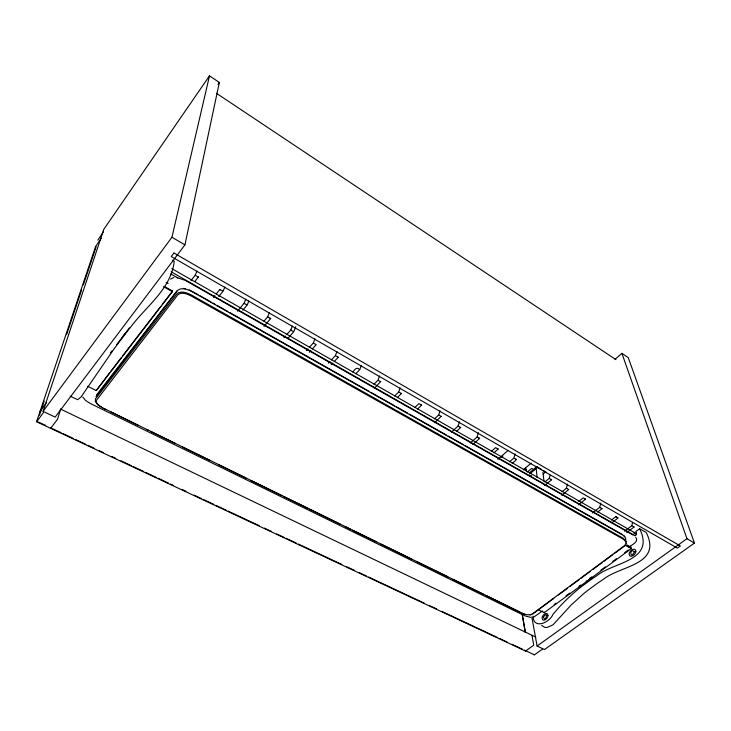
<?xml version="1.0" encoding="UTF-8"?>
<svg xmlns="http://www.w3.org/2000/svg" width="731" height="731" viewBox="0 0 731 731"><rect width="100%" height="100%" fill="white"/><g stroke="black" fill="none" stroke-linecap="round" stroke-linejoin="round"><path stroke-width="1.1" d="M529.427 475.954L529.582 475.04L529.856 476.448L531.172 475.397L530.569 476.21M184.943 244.848L219.337 82.466L209.495 75.841L103.775 229.37L43.056 411.37L55.163 417.118L184.943 244.848L171.949 237.246L209.495 75.841M87.683 386.297L96.264 390.555L172.397 291.678L172.534 291.029L164.603 286.589M632.58 522.528L631.758 525.753L624.502 531.199M50.649 428.339L50.786 427.882L61.112 432.725M122.159 337.384L125.074 333.537M600.855 503.001L599.685 507.351L592.521 512.934M96.264 390.555L109.595 372.81M60.572 409.086L531.958 635.257L533.721 645.208L525.543 651.074L36.568 421.732L95.624 246.448L101.353 238.16M567.521 484.123L566.351 488.235L561.938 491.817M550.105 475.287L549.2 478.385L544.823 482.003M625.508 540.702C626.677 538.153 624.146 535.869 622.136 534.717L191.979 291.614C187.748 289.522 181.708 286.954 177.551 290.417L96.044 396.494M515.136 453.914L513.847 458.109L509.544 461.818M478.421 432.697L477.041 436.992L470.307 443.041M459.488 421.787L458.063 426.082L451.356 432.268M39.529 415.181L44.253 401.127M66.704 334.35L81.607 290.015M83.361 284.798L96.126 246.84L95.615 246.53M440.062 410.913L438.682 414.961L434.543 418.872M400.149 387.905L398.678 392.008L394.649 396.001M379.544 376.026L378.028 380.157L374.025 384.232M361.352 365.427L359.762 369.639L355.823 373.733M336.973 351.492L335.346 355.668L331.463 359.835M314.97 338.809L313.288 343.013L309.46 347.234M295.799 326.702L293.725 331.755L287.676 338.59M292.373 326.09L290.728 330.074L286.972 334.341M269.346 312.831L267.656 316.834L263.964 321.165M245.799 299.262L244.053 303.292L237.511 311.178M248.924 300.934L247.16 305.028L242.774 310.291M224.883 287.082L223.056 291.203L218.779 296.494M197.023 271.155L195.15 275.24L190.955 280.64M103.51 231.681L97.853 240.133M218.039 84.33L219.337 82.466M46.638 402.525L39.967 411.562L40.607 411.982M43.056 411.37L171.949 237.246M50.695 428.302L57.53 419.247L60.655 409.159M110.491 352.771L111.861 350.962M116.668 344.621L129.378 327.89M110.984 371.01L121.355 357.532M122.735 355.732L160.783 306.307M162.163 304.507L172.534 291.029M96.629 394.859L176.929 290.956M194.885 281.517L198.375 277.04L195.442 275.441M213.47 297.416L214.896 295.644M216.321 293.871L219.885 289.43L222.672 291.048M264.019 326.337L270.708 318.542L267.893 317.007M283.957 337.759L285.465 336.05M306.408 350.606L307.934 348.925M309.314 352.269L310.849 350.578M312.384 348.888L316.231 344.666L313.489 343.168M328.356 363.17L329.909 361.507M331.262 364.742L332.815 363.088M334.359 361.434L338.234 357.285L337.795 357.103M352.972 372.17C355.714 367.373 357.751 367.711 359.314 369.447M374.436 388.188L380.595 381.637M397.372 397.545L401.42 393.543L398.815 392.127M414.806 407.56L418.89 403.603L421.577 405.093L417.492 409.077M434.689 422.71L441.095 416.35M456.5 431.381L460.676 427.544L460.183 427.315M472.847 444.494L479.618 438.408L477.133 437.001L477.836 437.485M491.369 451.402L495.636 447.637L498.177 449.044M493.882 452.818L498.167 449.053L497.372 448.67M497.838 459.36L508.109 450.406M501.228 457.56L502.946 456.071M615.045 359.314L621.907 353.338L628.258 357.614L694.45 543.078L544.494 649.539L537.093 646.021L531.803 616.955M198.357 277.058L197.699 276.738M512.047 463.18C518.188 459.351 516.077 459.105 514.304 458.401M523.378 469.759L531.154 463.162M523.825 469.677L525.543 468.215L526.457 470.828M527.343 472.025L531.702 468.352L534.069 469.677M529.92 472.381L532.533 470.179M534.27 468.717L536.883 466.515M530.158 473.131L537.093 467.301M529.948 473.661L537.778 467.072M543.151 473.971L545.765 471.787M544.604 485.539L551.649 479.728L549.401 478.531M561.71 495.271L568.782 489.551L566.379 488.226L567.018 488.646M578.714 501.439L583.183 497.884L585.577 499.191L578.431 504.856M170.579 279.105L173.905 277.469M597.583 512.129L602.061 508.648L601.485 508.392M611.344 520.106L615.867 516.643L618.216 517.923L611.893 522.747M626.769 532.497L634.079 527.024L633.494 526.749M541.58 625.37L544.732 627.39L547.291 627.408L553.011 624.859L571.021 605.149L583.475 593.828A178.2 129.003 -74.7 0 1 593.344 586.317A178.629 130.191 -74.5 0 1 603.486 579.235C620.217 565.639 662.368 564.752 646.231 532.515L639.616 528.723L635.742 531.611C637.268 532.479 636.354 536.618 634.563 535.302M532.872 613.93L553.796 598.424M558.347 595.052L567.439 588.309M570.171 586.289L579.272 579.546M581.09 578.203L590.191 571.459M592.914 569.44L602.015 562.696M603.833 561.344L612.934 554.61M614.753 553.257L624.758 545.847M542.429 610.97L533.95 616.955M629.126 546.989C631.849 544.723 639.26 541.881 635.732 537.294M554.162 604.564L555.999 603.212M566.077 595.783L569.751 593.088M578.915 586.335L580.743 584.983M589.899 578.239L591.735 576.896M600.882 570.162L605.451 566.79M612.77 561.399L616.434 558.703M624.667 552.645L628.322 549.95M538.5 609.837L544.211 612.669L631.273 548.634L631.008 547.738M537.093 646.021L686.966 538.701L694.45 543.078M590.794 578.422L586.417 581.638L586.244 580.935M531.967 635.276L535.805 637.048M43.522 412.485L36.669 421.732M530.13 614.862L531.684 614.524M270.671 318.542L269.995 318.213M530.605 617.339L524.867 615.849L90.187 403.439L85.472 400.387L82.85 397.034M183.408 288.398L185.281 288.718M176.409 277.424L185.144 280.32L632.964 534.973M401.42 393.543L400.963 393.342M421.595 405.12L420.818 404.755M479.618 438.408L479.116 438.18M516.351 459.488L515.839 459.251M551.631 479.728L550.827 479.335M585.549 499.191L585.019 498.944M522.51 613.41L524.365 614.159M525.543 468.215L526.274 470.947M631.913 525.808L634.042 526.987M38.405 422.07L45.633 425.46M63.168 433.693L73.493 438.536M75.549 439.505L85.874 444.347M87.93 445.316L94.125 448.222M99.279 450.643L103.418 452.58M111.669 456.446L115.8 458.392M120.953 460.804L131.278 465.656M133.334 466.616L143.66 471.458M145.716 472.427L156.041 477.27M158.097 478.238L168.422 483.081M170.478 484.05L173.585 485.503M181.836 489.377L185.966 491.314M194.218 495.189L201.445 498.579M203.501 499.547L213.827 504.39M215.883 505.359L226.208 510.201M228.264 511.17L259.222 525.69M264.384 528.111L271.612 531.51M276.766 533.922L283.993 537.322M286.049 538.281L296.375 543.124M298.431 544.092L341.779 564.433M346.933 566.854L354.16 570.244M359.314 572.656L366.542 576.055M368.598 577.015L424.327 603.176M429.481 605.588L436.709 608.978M441.862 611.399L497.592 637.551M499.648 638.51L506.885 641.909M512.029 644.322L522.363 649.174M524.419 650.142L533.712 654.501M189.174 289.851L198.01 294.611M246.767 304.873L244.081 303.283L244.574 303.639M293.314 331.572L290.728 330.074L291.194 330.394M70.167 396.175L77.733 399.683L81.086 396.915L113.168 350.167A236.725 51.846 -63 0 1 121.849 338.563A237.612 52.458 -62.9 0 1 130.547 327.269C146.154 306.097 170.935 289.375 174.252 261.287L172.425 260.236M103.638 408.419L105.684 409.424M110.81 411.928L138.461 425.46M146.648 429.472L148.704 430.477M150.75 431.473L174.307 443.004M182.494 447.016L210.144 460.548M218.341 464.55L245.991 478.083M251.117 480.596L281.837 495.627M283.884 496.632L307.44 508.155M309.487 509.16L340.207 524.191M345.334 526.704L350.451 529.207M352.497 530.213L376.054 541.735M381.18 544.239L411.9 559.279M417.017 561.783L447.747 576.823M452.864 579.327L483.593 594.358M485.64 595.363L519.43 611.902M335.776 355.86L338.188 357.249M163.461 286.671L172.397 291.706M625.508 545.381L631.273 548.634M626.997 544.997L630.835 547.144L630.579 546.258M625.307 544.705L631.063 547.93M166.138 282.385L168.167 283.464M199.992 295.735L210.921 301.912M212.904 303.027L214.896 304.151M216.879 305.275L227.798 311.452M229.79 312.576L368.808 391.167M370.791 392.291L394.63 405.769M396.613 406.884L407.532 413.061M409.524 414.185L446.266 434.954M448.249 436.078L463.143 444.503M465.126 445.627L622.026 534.324M102.614 407.916L97.917 404.864M171.164 271.804L635.138 535.768M170.826 273.97L177.761 277.908M171.776 268.615L636.527 533.794M633.868 533L635.522 533.95M537.879 467.255L541.543 469.375M543.38 470.426L546.258 472.582M616.471 517.018L615.867 516.643M600.297 507.743L599.685 507.351L602.006 508.602M458.584 426.438L458.063 426.082L460.667 427.525M220.442 289.796L219.885 289.43M378.384 380.412L380.787 381.683M438.984 415.181L441.332 416.423M216.367 93.239L615.95 359.661M623.625 535.412L624.822 536.645M525.516 651.047L525.443 650.617M97.378 404.307L95.322 401.52L95.533 398.788L176.847 293.78C181.032 290.308 187.09 292.875 191.348 294.977L623.15 538.244L626.686 541.854M534.123 655.067L542.356 649.21M621.907 353.338L686.966 538.701M639.616 528.723C655.561 560.933 613.565 562.002 596.834 575.69A179.378 129.588 -74.1 0 0 586.701 582.826A178.94 128.409 -74.3 0 0 576.823 590.383C568.115 597.62 560.129 605.716 552.928 614.451C549.557 622.711 533.356 629.802 533.045 616.151M544.083 611.984L544.211 612.669M522.053 613.309L525.361 632.397M522.025 613.382L525.333 632.47M542.969 472.317L543.992 481.382M536.143 468.397L537.111 477.462M634.398 551.814C630.131 560.951 629.208 546.989 634.398 551.814M635.879 551.11C636.262 554.326 629.976 559.032 629.089 554.345C628.715 551.137 634.965 546.441 635.879 551.11M547.994 615.438C548.387 618.435 542.439 622.821 542.055 618.152C541.671 615.164 547.592 610.787 547.994 615.438M543.425 617.065C545.554 623.908 549.109 609.106 543.425 617.065M626.193 543.325L625.087 545.207L532.296 613.976L529.801 614.835L526.393 614.661L522.903 613.501L102.897 407.944C100.074 406.354 96.446 404.38 96.044 400.807L177.825 294.794C181.608 291.614 187.109 293.972 190.965 295.872L622.803 538.93L625.37 541.05L626.193 543.325M173.905 252.999L171.246 256.544L677.381 548.122L680.387 545.984L173.905 252.999"/></g></svg>
